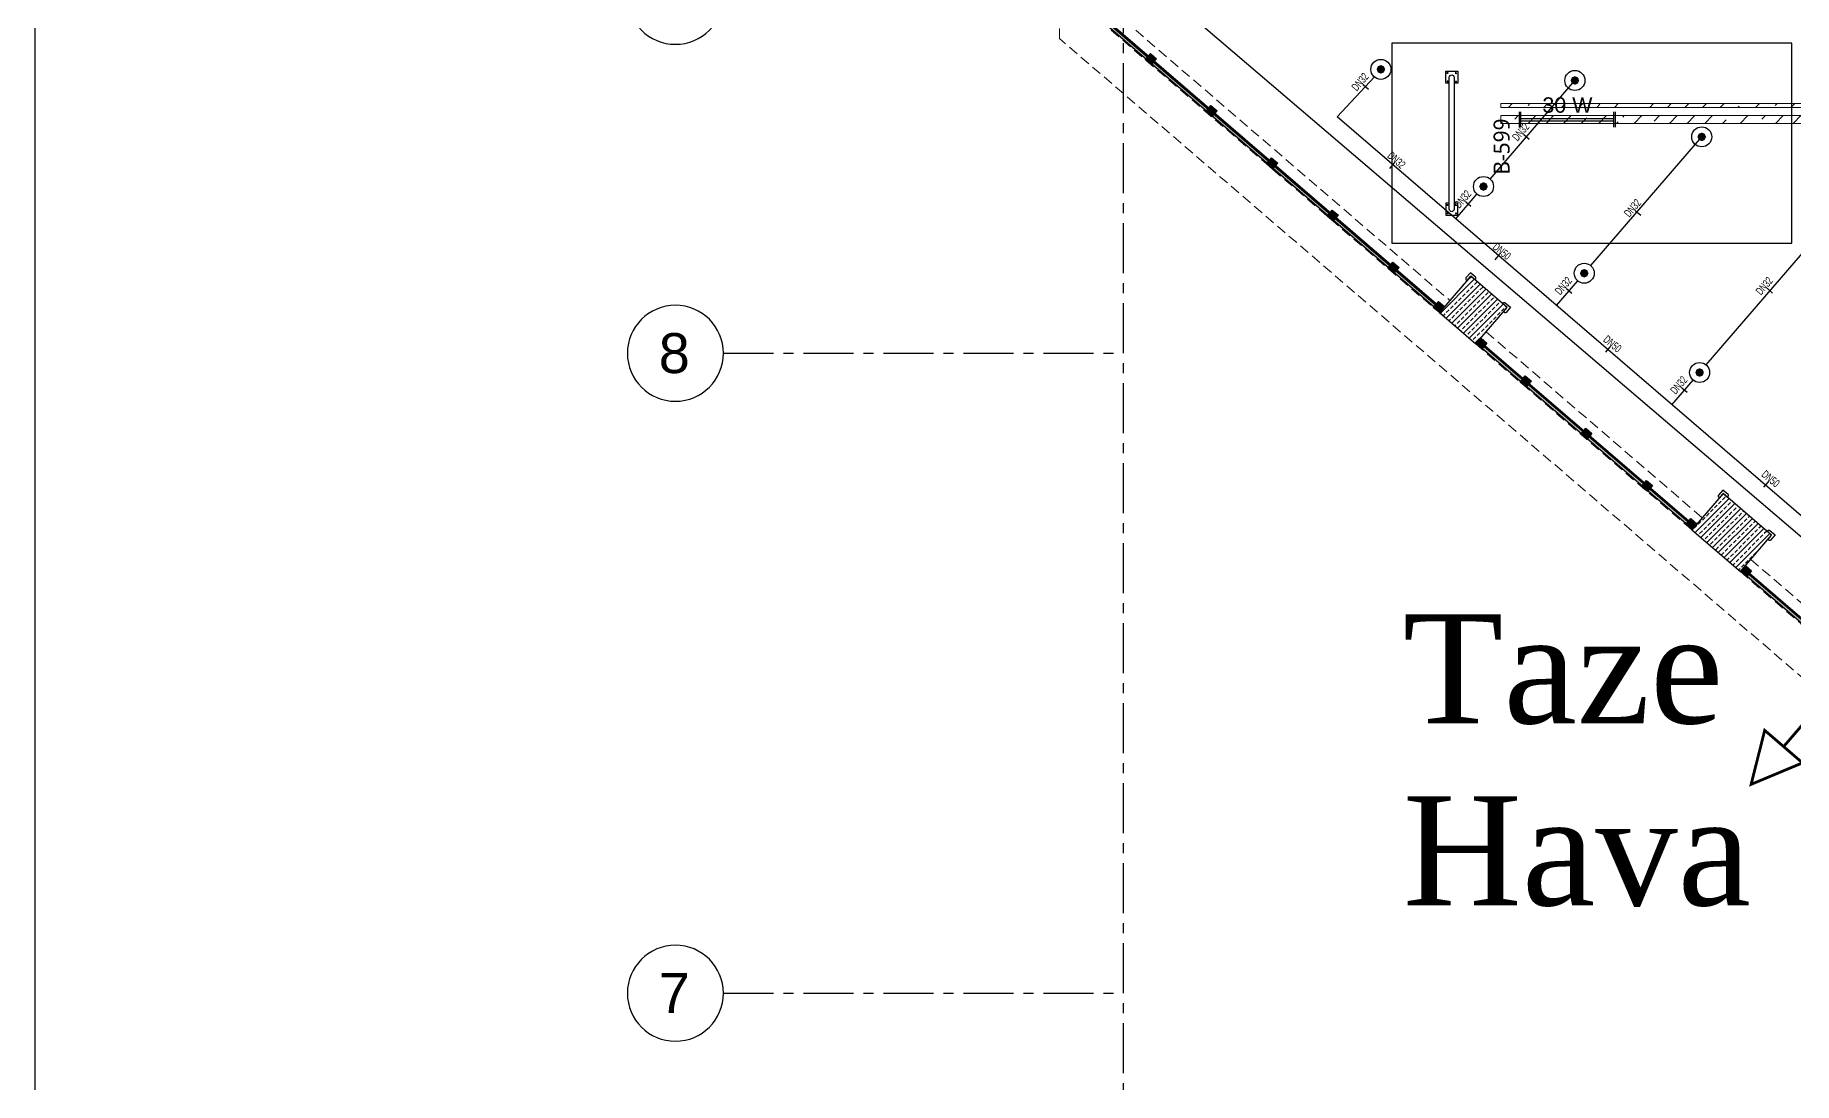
# Model space of a CAD drawing. Header units: millimetres. Extents: x -379292 to 1221486, y 92049 to 447512.
# Drawn here: x -254955 to -232980, y 143698 to 156795 of the extents above; entities that cross this region are included whole.
import ezdxf
from ezdxf.enums import TextEntityAlignment as Align
from ezdxf.lldxf.tags import DXFTag

# ---------------------------------------------------------------- set-up
doc = ezdxf.new("R2010")
doc.units = ezdxf.units.MM
doc.linetypes.add('CENTER', pattern=[2, 1.25, -0.25, 0.25, -0.25])
doc.linetypes.add('HIDDEN', pattern=[9.525, 6.35, -3.175])
for name, color, linetype in [('-M-YNGN-BORUID', 7, 'Continuous'), ('-M-YNGN-BORUUZUN', 7, 'Continuous'), ('-M-YNGN-BORUYUK', 7, 'Continuous'), ('-M-YNGN-SPR-YUK', 7, 'Continuous'), ('-M-YNGN-ZON5-CAP-', 7, 'Continuous'), ('-M-YNGN-ZON5-SPR-', 7, 'Continuous'), ('05_AXIS', 211, 'CENTER'), ('05_AXIS NAME', 7, 'Continuous'), ('05_HANDRAIL', 153, 'Continuous'), ('05_HATCH CONCRETE', 141, 'Continuous'), ('05_HATCH SOLID-2', 253, 'Continuous'), ('05_SYMBOL', 2, 'Continuous'), ('08_LAMP', 4, 'Continuous'), ('202-A-Y-MahalAd', 141, 'Continuous'), ('AIRONN ZONLAMA', 4, 'Continuous')]:
    doc.layers.add(name, color=color, linetype=linetype)
doc.layers.add('-M-YNGN-SPR-CAPCIZGI', color=188, linetype='Continuous', plot=False)
for name, color, linetype, lineweight in [('-M-YNGN-ZON5', 11, 'SP', 30), ('06_FORMWORK HIDDEN', 252, 'HIDDEN2', 0), ('AIRONN', 7, 'Continuous', 13), ('Aironn-Not', 7, 'Continuous', 0), ('E_CT_AYDINLATMA', 3, 'Continuous', 9), ('E_CT_KIRMIZI', 1, 'Continuous', 9)]:
    doc.layers.add(name, color=color, linetype=linetype, lineweight=lineweight)
doc.styles.add('Aironn', font='times.ttf')
doc.styles.add('CIZGI', font='tahoma.ttf', dxfattribs={"width": 0.8, "oblique": 20})
doc.styles.add('HCAD', font='HCAD.SHX', dxfattribs={"width": 0.8, "height": 0.2})
doc.styles.add('PIPESIZE', font='hcad.shx', dxfattribs={"width": 0.8})
doc.styles.add('SPR-NOT', font='romans.shx')
doc.styles.get("Standard").update_dxf_attribs({"font": 'segoeuil.ttf'})
doc.styles.add('YAZI-2', font='arial.ttf', dxfattribs={"height": 2})
doc.styles.add('YAZI-5', font='arial.ttf', dxfattribs={"height": 5})
tags = doc.linetypes.add('HIDDEN2', pattern=[0.1875, 0.125, -0.0625]).pattern_tags.tags
tags[6:7] = [DXFTag(74, 4), DXFTag(75, 0), DXFTag(340, '0'), DXFTag(46, 0.0), DXFTag(50, 0.0), DXFTag(44, 0.0), DXFTag(45, 0.0)]
tags[4:5] = [DXFTag(74, 4), DXFTag(75, 0), DXFTag(340, '0'), DXFTag(46, 0.0), DXFTag(50, 0.0), DXFTag(44, 0.0), DXFTag(45, 0.0)]
doc.linetypes.add('SP', pattern='A,2,-0.1,["SP",CIZGI,S=0.14,R=0.2,X=0,Y=-0.07],-0.255', length=2.355)
pattern_1 = [(225, (905000, -3e-07), (67.351921, -67.351921), []), (225, (904932.65, -3e-07), (67.351921, -67.351921), [47.625, -23.8125])]

# ---------------------------------------------------------------- blocks, each defined once
blk = doc.blocks.new('AWAKS ADI')
at = {"layer": '05_AXIS NAME', "color": 2}
blk.add_circle((0, 0), 6, dxfattribs=at)
at = {"layer": '05_AXIS NAME', "style": 'YAZI-5'}
blk.add_attdef('AKSADI', text='', height=5, dxfattribs=at).set_placement((0, 0), align=Align.MIDDLE_CENTER)
blk = doc.blocks.new('202_Aks')
at = {"layer": '05_AXIS', "ltscale": 500}
for p, q in [((0, -182300), (0, 5000)), ((-5000, -125300), (0, -125300)), ((-5000, -133300), (0, -133300))]:
    blk.add_line(p, q, dxfattribs=at)
at = {"layer": '05_AXIS NAME'}
ref = blk.add_blockref('AWAKS ADI', (-5600, -120838), dxfattribs=dict(at, xscale=-100, yscale=100, zscale=100))
ref.add_attrib('AKSADI', '.', dxfattribs={"height": 500, "style": 'YAZI-5'}).set_placement((-5614, -120835), align=Align.MIDDLE_CENTER)
ref = blk.add_blockref('AWAKS ADI', (-5600, -125300), dxfattribs=dict(at, xscale=-100, yscale=100, zscale=100))
ref.add_attrib('AKSADI', '8', dxfattribs={"height": 500, "style": 'YAZI-5'}).set_placement((-5614, -125298), align=Align.MIDDLE_CENTER)
ref = blk.add_blockref('AWAKS ADI', (-5600, -133300), dxfattribs=dict(at, xscale=-100, yscale=100, zscale=100))
ref.add_attrib('AKSADI', '7', dxfattribs={"height": 500, "style": 'YAZI-5'}).set_placement((-5614, -133298), align=Align.MIDDLE_CENTER)
blk = doc.blocks.new('202_Vida')
at = {"color": 0, "linetype": 'ByBlock', "ltscale": 0.2}
for points in [[(1, 0), (-1, 0)], [(0, 1), (0, -1)]]:
    blk.add_lwpolyline(points, dxfattribs=at)
at = {"color": 0, "linetype": 'ByBlock'}
for radius in [0.42, 0.23, 0.155]:
    blk.add_circle((0, 0), radius, dxfattribs=at)
blk = doc.blocks.new('202_Stoper')
at = {"color": 0, "linetype": 'ByBlock'}
for points in [[(-750, -30), (-750, -75), (-900, -75), (-900, 75), (-750, 75), (-750, 30)], [(750, -30), (750, -75), (900, -75), (900, 75), (750, 75), (750, 30)]]:
    blk.add_lwpolyline(points, dxfattribs=at)
blk.add_lwpolyline([(825, -30, 1), (825, 30), (-825, 30, 1), (-825, -30)], format="xyb", close=True, dxfattribs=at)
at = {"color": 0, "linetype": 'ByBlock', "yscale": 10, "zscale": 10, "rotation": 180}
for p, xscale in [((-877, 53), -10), ((-772, 53), 10), ((772, 53), -10), ((877, 53), 10)]:
    blk.add_blockref('202_Vida', p, dxfattribs=dict(at, xscale=xscale))
at = {"color": 0, "linetype": 'ByBlock', "yscale": 10, "zscale": 10}
for p, xscale in [((-877, -52), 10), ((-772, -52), -10), ((772, -52), 10), ((877, -52), -10)]:
    blk.add_blockref('202_Vida', p, dxfattribs=dict(at, xscale=xscale))
blk = doc.blocks.new('202_Mahalblok')
at = {"color": 0, "linetype": 'ByBlock', "flags": 128}
blk.add_lwpolyline([(0, 0), (0, 5000), (2500, 5000), (2500, 0)], close=True, dxfattribs=at)
at = {"color": 252}
blk.add_blockref('202_Stoper', (1250, 750), dxfattribs=at)
at = {"color": 0, "linetype": 'ByBlock', "ltscale": 25}
blk.add_attdef('MAHALNO', text='', height=200, dxfattribs=at).set_placement((1209, 1390), align=Align.BOTTOM_CENTER)
blk = doc.blocks.new('202_KorkulukDikme')
at = {"ltscale": 25}
h = blk.add_hatch(color=253, dxfattribs=at)
h.dxf.hatch_style = 1
h.paths.add_polyline_path([(-50, 0), (-50, 100), (50, 100), (50, 0)])
at = {"color": 0, "linetype": 'ByBlock', "ltscale": 25}
blk.add_lwpolyline([(-50, 0), (-50, 100), (50, 100), (50, 0)], close=True, dxfattribs=at)
blk = doc.blocks.new('*U20')
at = {"ltscale": 25}
h = blk.add_hatch(color=253, dxfattribs=at)
h.dxf.hatch_style = 1
h.paths.add_polyline_path([(100, 60), (5502, 60), (5502, 10), (100, 10)])
at = {"color": 0, "linetype": 'ByBlock', "ltscale": 25}
blk.add_lwpolyline([(100, 60), (5502, 60), (5502, 10), (100, 10)], close=True, dxfattribs=at)
blk.add_lwpolyline([(100, 45), (5502, 45)], dxfattribs=at)
at = {"ltscale": 25}
for p in [(50, 0), (801, 0), (1801, 0), (2801, 0), (3801, 0), (4801, 0), (5552, 0)]:
    blk.add_blockref('202_KorkulukDikme', p, dxfattribs=at)
blk = doc.blocks.new('*U21')
at = {"ltscale": 25}
h = blk.add_hatch(color=253, dxfattribs=at)
h.dxf.hatch_style = 1
h.paths.add_polyline_path([(100, 60), (3462, 60), (3462, 10), (100, 10)])
at = {"color": 0, "linetype": 'ByBlock', "ltscale": 25}
blk.add_lwpolyline([(100, 60), (3462, 60), (3462, 10), (100, 10)], close=True, dxfattribs=at)
blk.add_lwpolyline([(100, 45), (3462, 45)], dxfattribs=at)
at = {"ltscale": 25}
for p in [(50, 0), (781, 0), (1781, 0), (2781, 0), (3512, 0)]:
    blk.add_blockref('202_KorkulukDikme', p, dxfattribs=at)
blk = doc.blocks.new('*U22')
at = {"ltscale": 25}
h = blk.add_hatch(color=253, dxfattribs=at)
h.dxf.hatch_style = 1
h.paths.add_polyline_path([(100, 60), (4998, 60), (4998, 10), (100, 10)])
at = {"color": 0, "linetype": 'ByBlock', "ltscale": 25}
blk.add_lwpolyline([(100, 60), (4998, 60), (4998, 10), (100, 10)], close=True, dxfattribs=at)
blk.add_lwpolyline([(100, 45), (4998, 45)], dxfattribs=at)
at = {"ltscale": 25}
for p in [(50, 0), (1049, 0), (2049, 0), (3049, 0), (4049, 0), (5048, 0)]:
    blk.add_blockref('202_KorkulukDikme', p, dxfattribs=at)
blk = doc.blocks.new('bariyer')
at = {"color": 8, "ltscale": 25}
blk.add_lwpolyline([(0, -70), (15, -70, 0.414214), (30, -55), (30, 30), (-55, 30, 0.414214), (-70, 15), (-70, 0), (0, 0)], format="xyb", close=True, dxfattribs=at)
blk = doc.blocks.new('OtoParkBodrumKatMimari')
at = {"layer": '05_HATCH CONCRETE'}
h = blk.add_hatch(dxfattribs=at)
h.set_pattern_fill('ANSI33', color=8, scale=15, angle=180, style=0)
h.set_pattern_definition(pattern_1)
h.paths.add_polyline_path([(9792, 52572), (9337, 52963), (8946, 52508), (9400, 52117)])
h = blk.add_hatch(dxfattribs=at)
h.set_pattern_fill('ANSI33', color=8, scale=15, angle=180, style=0)
h.set_pattern_definition(pattern_1)
h.paths.add_polyline_path([(13098, 49726), (12492, 50248), (12100, 49793), (12707, 49271)])
at = {"color": 5}
for points in [[(9792, 52572), (9337, 52963), (8946, 52508), (9400, 52117)], [(13098, 49726), (12492, 50248), (12100, 49793), (12707, 49271)]]:
    blk.add_lwpolyline(points, close=True, dxfattribs=at)
at = {"layer": '05_HATCH SOLID-2', "color": 251, "ltscale": 25}
blk.add_lwpolyline([(150500, -8770), (-8600, -8770), (-8600, 187430)], dxfattribs=at)
at = {"layer": '06_FORMWORK HIDDEN', "linetype": 'HIDDEN', "ltscale": 20}
for p, q in [((4200, 55933), (4200, 178100)), ((4700, 56162), (8946, 52508)), ((5007, 56162), (9076, 52660)), ((70114, -800), (4200, 55933)), ((9400, 52117), (12100, 49793)), ((9531, 52268), (12231, 49944)), ((12707, 49271), (16570, 45945)), ((12837, 49423), (16701, 46097))]:
    blk.add_line(p, q, dxfattribs=at)
at = {"layer": '05_AXIS'}
blk.add_blockref('202_Aks', (5000, 177300), dxfattribs=at)
at = {"layer": '05_HANDRAIL', "rotation": 319.2811306099715}
for name, p in [('*U20', (4700, 56162)), ('*U21', (9400, 52117)), ('*U22', (12707, 49271))]:
    blk.add_blockref(name, p, dxfattribs=at)
at = {"layer": '05_SYMBOL', "color": 8, "rotation": 49.28113061911701}
for p in [(9337, 52963), (12492, 50248)]:
    blk.add_blockref('bariyer', p, dxfattribs=at)
at = {"layer": '05_SYMBOL', "color": 8, "xscale": -1, "rotation": 229.2811306152887}
for p in [(9792, 52572), (13098, 49726)]:
    blk.add_blockref('bariyer', p, dxfattribs=at)
at = {"layer": '202-A-Y-MahalAd', "color": 8, "ltscale": 25}
ref = blk.add_blockref('202_Mahalblok', (8350, 53375), dxfattribs=dict(at, xscale=-1, rotation=270))
ref.add_attrib('MAHALNO', 'B-599', dxfattribs={"layer": '0', "color": 0, "linetype": 'ByBlock', "ltscale": 25, "height": 200, "rotation": 90}).set_placement((9883, 54584), align=Align.BOTTOM_CENTER)
blk = doc.blocks.new('SPRKL100')
at = {"layer": '-M-YNGN-SPR-CAPCIZGI'}
blk.add_line((0, 0.43), (0, -0.43), dxfattribs=at)
at = {"layer": '-M-YNGN-BORUID', "color": 0, "style": 'HCAD', "width": 0.8, "flags": 1}
blk.add_attdef('DIC', text='', height=0.4, dxfattribs=at).set_placement((0, -1.69), align=Align.CENTER)
at = {"layer": '-M-YNGN-BORUUZUN', "color": 0, "style": 'HCAD', "width": 0.7}
blk.add_attdef('BOY', text='', height=0.8, dxfattribs=at).set_placement((0, -1.08), align=Align.CENTER)
at = {"layer": '-M-YNGN-BORUYUK', "color": 6, "style": 'PIPESIZE', "width": 0.8}
blk.add_attdef('YUK', text='', height=0.5, dxfattribs=at).set_placement((0, 1.87), align=Align.CENTER)
at = {"color": 0, "style": 'PIPESIZE', "width": 0.7}
blk.add_attdef('CAP', text='', height=1, dxfattribs=at).set_placement((0, 0.45), align=Align.CENTER)
blk = doc.blocks.new('SP-C-UP-12')
at = {"ltscale": 10}
blk.add_line((0, 0), (0, 0), dxfattribs=at)
at = {"color": 1, "linetype": 'Continuous'}
blk.add_circle((0, 0), 12.5, dxfattribs=at)
at = {"ltscale": 10}
for points in [[(-5.4, 0), (-3.8, 3.8), (-3.8, -3.8), (0, 5.4)], [(-3.8, -3.8), (0, 5.4), (0, -5.4), (3.8, 3.8)], [(0, -5.4), (3.8, 3.8), (3.8, -3.8), (5.4, 0)]]:
    blk.add_solid(points, dxfattribs=at)
at = {"layer": '-M-YNGN-SPR-YUK', "style": 'SPR-NOT', "width": 0.5, "flags": 9}
for tag, p in [('YUK', (0, 17.8)), ('CAP', (0, 14.4)), ('TIP', (0.2, 10.8))]:
    blk.add_attdef(tag, text='', height=2.5, dxfattribs=at).set_placement(p, align=Align.MIDDLE_CENTER)
blk = doc.blocks.new('A$C69E8C7F8')
at = {"layer": '-M-YNGN-ZON5', "ltscale": 500}
for p, q in [((-8279.3, 5404.8), (-8232.9, 5454.9)), ((-8088.4, 5327.2), (-7982.4, 5450.4)), ((-2417.3, 359.4), (-8279.3, 5404.8)), ((-7962.5, 5218.9), (-7823.9, 5379.9)), ((-8131.3, 5277.4), (-8104.7, 5308.3)), ((-7818.3, 5094.8), (-7647.1, 5293.7)), ((-8005.4, 5169.1), (-7978.8, 5199.9)), ((-7861.2, 5044.9), (-7834.6, 5075.8))]:
    blk.add_line(p, q, dxfattribs=at)
at = {"layer": '-M-YNGN-ZON5-CAP-'}
ref = blk.add_blockref('SPRKL100', (-8243.7, 5442.5), dxfattribs=dict(at, xscale=10, yscale=10, zscale=10, rotation=49.28113061156347))
ref.add_attrib('CAP', 'DN32', dxfattribs={"layer": '0', "color": 0, "height": 10, "rotation": 49.2811, "style": 'PIPESIZE', "width": 0.7}).set_placement((-8247.1, 5445.4), align=Align.CENTER)
ref = blk.add_blockref('SPRKL100', (-8042.9, 5380), dxfattribs=dict(at, xscale=10, yscale=10, zscale=10, rotation=49.28113061156347))
ref.add_attrib('CAP', 'DN32', dxfattribs={"layer": '0', "color": 0, "height": 10, "rotation": 49.2811, "style": 'PIPESIZE', "width": 0.7}).set_placement((-8046.3, 5382.9), align=Align.CENTER)
ref = blk.add_blockref('SPRKL100', (-8211.4, 5343.7), dxfattribs=dict(at, xscale=10, yscale=10, zscale=10, rotation=319.2811306115636))
ref.add_attrib('CAP', 'DN32', dxfattribs={"layer": '0', "color": 0, "height": 10, "rotation": 319.2811, "style": 'PIPESIZE', "width": 0.7}).set_placement((-8208.5, 5347.1), align=Align.CENTER)
ref = blk.add_blockref('SPRKL100', (-8115.5, 5295.9), dxfattribs=dict(at, xscale=10, yscale=10, zscale=10, rotation=49.28113061156347))
ref.add_attrib('CAP', 'DN32', dxfattribs={"layer": '0', "color": 0, "height": 10, "rotation": 49.2811, "style": 'PIPESIZE', "width": 0.7}).set_placement((-8118.9, 5298.8), align=Align.CENTER)
ref = blk.add_blockref('SPRKL100', (-7903.2, 5284.8), dxfattribs=dict(at, xscale=10, yscale=10, zscale=10, rotation=49.28113061156347))
ref.add_attrib('CAP', 'DN32', dxfattribs={"layer": '0', "color": 0, "height": 10, "rotation": 49.2811, "style": 'PIPESIZE', "width": 0.7}).set_placement((-7906.6, 5287.7), align=Align.CENTER)
ref = blk.add_blockref('SPRKL100', (-8079.7, 5229.5), dxfattribs=dict(at, xscale=9.999999999999998, yscale=9.999999999999998, zscale=9.999999999999998, rotation=320.4485342901462))
ref.add_attrib('CAP', 'DN50', dxfattribs={"layer": '0', "color": 0, "height": 10, "rotation": 320.4485, "style": 'PIPESIZE', "width": 0.7}).set_placement((-8076.8, 5233), align=Align.CENTER)
ref = blk.add_blockref('SPRKL100', (-7989.6, 5187.5), dxfattribs=dict(at, xscale=10, yscale=10, zscale=10, rotation=49.28113061156347))
ref.add_attrib('CAP', 'DN32', dxfattribs={"layer": '0', "color": 0, "height": 10, "rotation": 49.2811, "style": 'PIPESIZE', "width": 0.7}).set_placement((-7993, 5190.5), align=Align.CENTER)
ref = blk.add_blockref('SPRKL100', (-7738.6, 5187.4), dxfattribs=dict(at, xscale=10, yscale=10, zscale=10, rotation=49.28113061156347))
ref.add_attrib('CAP', 'DN32', dxfattribs={"layer": '0', "color": 0, "height": 10, "rotation": 49.2811, "style": 'PIPESIZE', "width": 0.7}).set_placement((-7742, 5190.3), align=Align.CENTER)
ref = blk.add_blockref('SPRKL100', (-7941.5, 5113.9), dxfattribs=dict(at, xscale=9.999999999999998, yscale=9.999999999999998, zscale=9.999999999999998, rotation=320.4485342901462))
ref.add_attrib('CAP', 'DN50', dxfattribs={"layer": '0', "color": 0, "height": 10, "rotation": 320.4485, "style": 'PIPESIZE', "width": 0.7}).set_placement((-7938.6, 5117.3), align=Align.CENTER)
ref = blk.add_blockref('SPRKL100', (-7845.4, 5063.4), dxfattribs=dict(at, xscale=10, yscale=10, zscale=10, rotation=49.28113061156347))
ref.add_attrib('CAP', 'DN32', dxfattribs={"layer": '0', "color": 0, "height": 10, "rotation": 49.2811, "style": 'PIPESIZE', "width": 0.7}).set_placement((-7848.8, 5066.3), align=Align.CENTER)
ref = blk.add_blockref('SPRKL100', (-7743.8, 4945.2), dxfattribs=dict(at, xscale=9.999999999999998, yscale=9.999999999999998, zscale=9.999999999999998, rotation=320.4485342901462))
ref.add_attrib('CAP', 'DN50', dxfattribs={"layer": '0', "color": 0, "height": 10, "rotation": 320.4485, "style": 'PIPESIZE', "width": 0.7}).set_placement((-7740.9, 4948.7), align=Align.CENTER)
at = {"layer": '-M-YNGN-ZON5-SPR-', "ltscale": 25}
for p in [(-8224.8, 5464.3), (-7982.4, 5450.4), (-7823.9, 5379.9), (-8096.6, 5317.8), (-7970.7, 5209.4), (-7826.5, 5085.3)]:
    blk.add_blockref('SP-C-UP-12', p, dxfattribs=at)
blk = doc.blocks.new('*U684')
h = blk.add_hatch()
h.set_pattern_fill('ANSI33', color=0, scale=50, angle=1, style=0)
h.paths.add_polyline_path([(-1701, 100), (4635, 100), (4635, 0), (-1701, 0)])
at = {"color": 0}
blk.add_lwpolyline([(-1701, 100), (4635, 100), (4635, 0), (-1701, 0)], close=True, dxfattribs=at)
at = {"ltscale": 25, "flags": 1}
for tag, p in [('YUKSEKLIK', (-229, -149)), ('KALINLIK', (-229, -213))]:
    blk.add_attdef(tag, p, '', height=50, dxfattribs=at)
blk = doc.blocks.new('*U729')
h = blk.add_hatch()
h.set_pattern_fill('ANSI33', color=0, scale=50, angle=1, style=0)
h.paths.add_polyline_path([(-1501, 50), (5035, 50), (5035, 0), (-1501, 0)])
at = {"color": 0}
blk.add_lwpolyline([(-1501, 50), (5035, 50), (5035, 0), (-1501, 0)], close=True, dxfattribs=at)
at = {"ltscale": 25, "flags": 1}
for tag, p in [('YUKSEKLIK', (-229, -149)), ('KALINLIK', (-229, -213))]:
    blk.add_attdef(tag, p, '', height=50, dxfattribs=at)
blk = doc.blocks.new('40 W SIVA ÜSTÜ ETANJ LED 50')
at = {"layer": '08_LAMP'}
for p, q in [((-625, -100), (-625, 100)), ((-605, -100), (-605, 100)), ((-605, 15), (605, 15)), ((605, -100), (605, 100)), ((625, -100), (625, 100)), ((-605, -15), (605, -15))]:
    blk.add_line(p, q, dxfattribs=at)
at = {"layer": '08_LAMP', "color": 2, "style": 'YAZI-2'}
blk.add_text('30 W', height=200, dxfattribs=at).set_placement((0, 90), align=Align.CENTER)
blk = doc.blocks.new('YÖN')
at = {"layer": 'AIRONN', "color": 3, "const_width": 5}
for points in [[(11124.9, 6973.4), (10859.6, 6973.4), (10859.6, 6928.9), (10770.6, 6973.4), (10859.6, 7017.9), (10859.6, 6973.4)], [(11124.9, 6844.9), (10859.6, 6844.9), (10859.6, 6800.4), (10770.6, 6844.9), (10859.6, 6889.4), (10859.6, 6844.9)], [(11124.9, 6721.3), (10859.6, 6721.3), (10859.6, 6676.8), (10770.6, 6721.3), (10859.6, 6765.8), (10859.6, 6721.3)], [(11124.9, 6615.8), (10859.6, 6615.8), (10859.6, 6571.3), (10770.6, 6615.8), (10859.6, 6660.3), (10859.6, 6615.8)]]:
    blk.add_lwpolyline(points, dxfattribs=at)

msp = doc.modelspace()

# ---------------------------------------------------------------- block references
at = {"color": 8}
msp.add_blockref('OtoParkBodrumKatMimari', (-246354.8, 100818.8), dxfattribs=at)

# ---------------------------------------------------------------- next in the draw order: linework, layer by layer
at = {"layer": 'AIRONN ZONLAMA', "color": 3, "ltscale": 25}
msp.add_lwpolyline([(-233504.6, 201649.1), (-233454.6, 179399.1), (-241154.6, 179399.1), (-241154.6, 161849.1), (-233504.6, 161849.1), (-233504.6, 157649.1), (-241354.6, 157761.1), (-180574.5, 105849.1), (-166904.6, 105899.1), (-166954.6, 208399.1), (-175954.6, 208399.1), (-175948.2, 201699.1), (-233504.6, 201699.1)], dxfattribs=at)

# ---------------------------------------------------------------- next in the draw order: block references
at = {"layer": '-M-YNGN-ZON5', "ltscale": 25, "xscale": 10, "yscale": 10, "zscale": 10}
msp.add_blockref('A$C69E8C7F8', (-155891.8, 101725.1), dxfattribs=at)
at = {"layer": '08_LAMP', "xscale": 0.96, "yscale": 0.96, "zscale": 0.96}
msp.add_blockref('40 W SIVA ÜSTÜ ETANJ LED 50', (-235809, 155739.4), dxfattribs=at)
at = {"layer": 'AIRONN', "color": 5, "xscale": 6.999999999999999, "yscale": 6.999999999999999, "zscale": 6.999999999999999, "rotation": 49.28113060544018}
msp.add_blockref('YÖN', (-245700.1, 58443.1), dxfattribs=at)
at = {"layer": 'E_CT_AYDINLATMA', "rotation": 180}
msp.add_blockref('*U684', (-232005.6, 155789.7), dxfattribs=at)
at = {"layer": 'E_CT_KIRMIZI', "color": 1, "rotation": 180}
msp.add_blockref('*U729', (-231605.6, 155939.7), dxfattribs=at)

# ---------------------------------------------------------------- next in the draw order: texts
at = {"layer": 'Aironn-Not', "insert": (-237866.1, 149557.2), "char_height": 1365, "attachment_point": 1, "style": 'Aironn'}
msp.add_mtext_dynamic_manual_height_columns('{\\C3;Taze \\PHava}', width=9205.219, gutter_width=125, heights=[0], dxfattribs=at)

doc.saveas('drawing.dxf')
